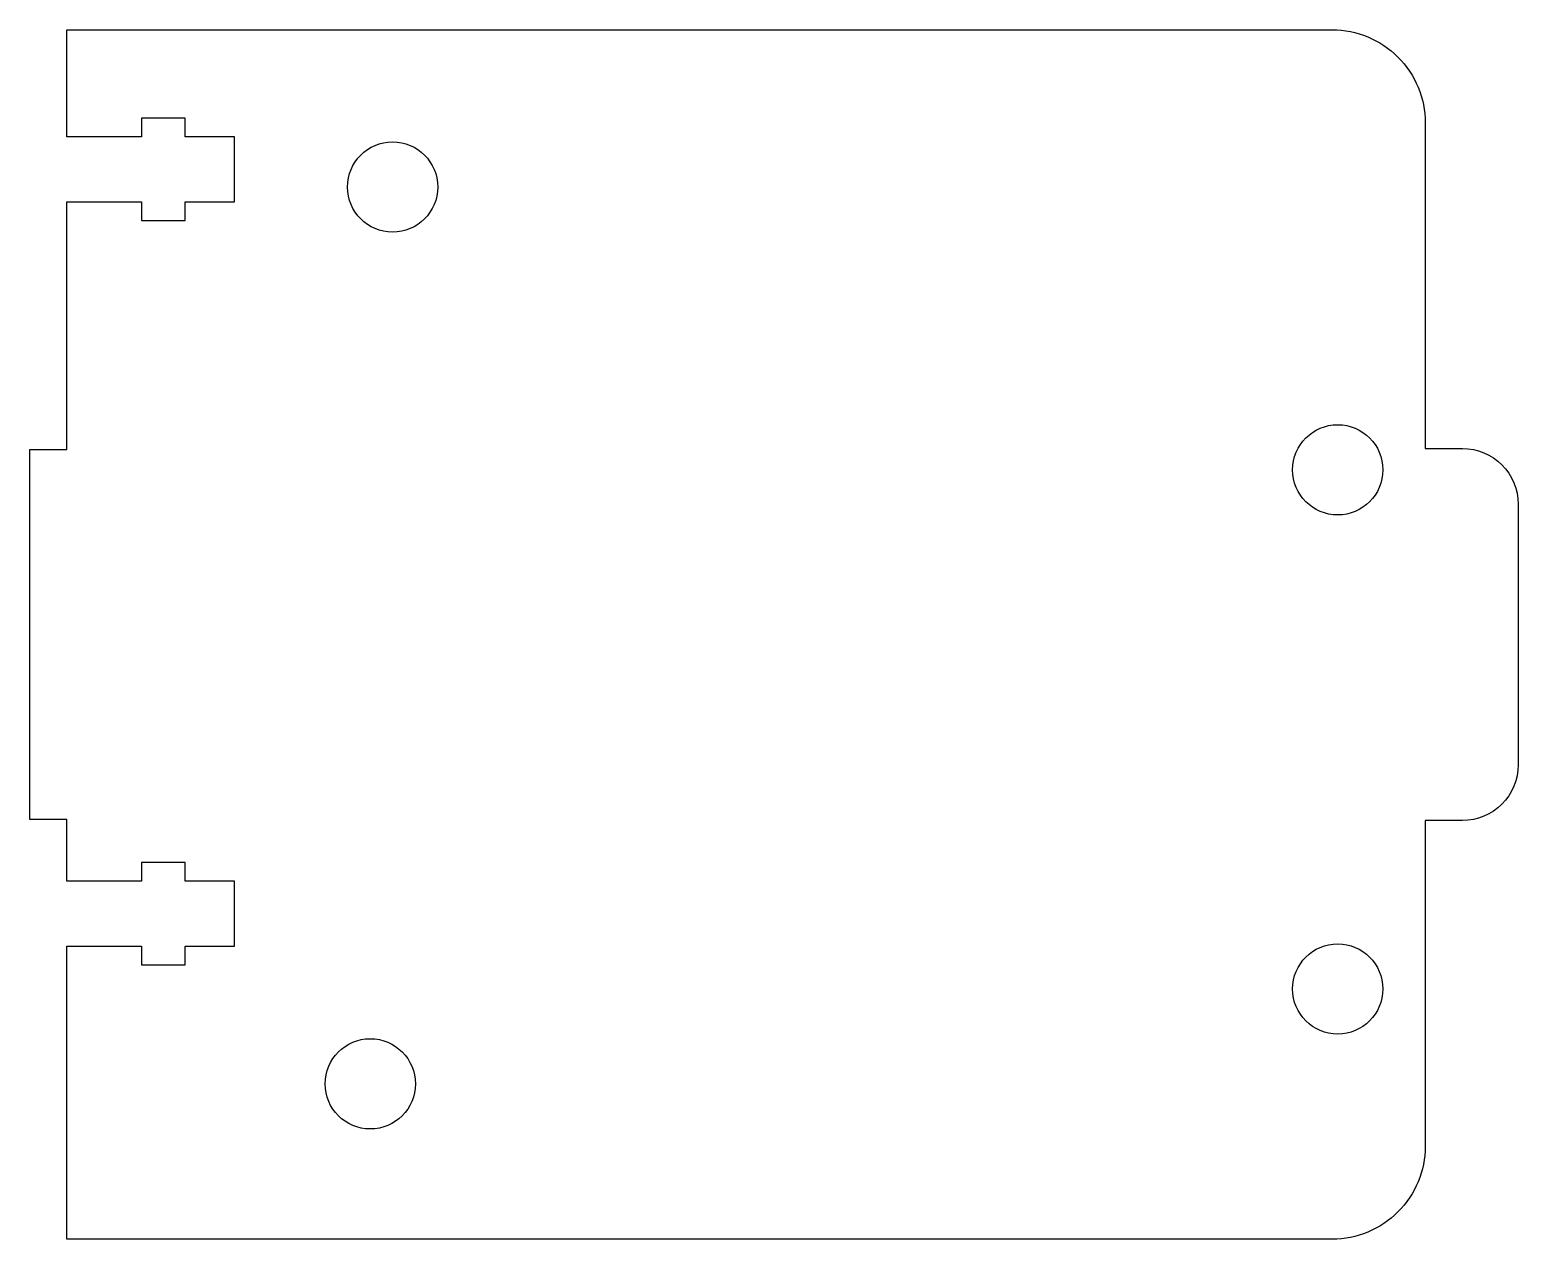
# Model space of a CAD drawing. Header units: millimetres. Extents: x -38.5 to 41.5, y -32.5 to 32.5.
import ezdxf

# ---------------------------------------------------------------- set-up
doc = ezdxf.new("R2010")
doc.units = ezdxf.units.MM
doc.layers.get('0').update_dxf_attribs({"linetype": 'CONTINUOUS'})

msp = doc.modelspace()

# ---------------------------------------------------------------- linework, layer by layer
msp.add_lwpolyline([(41.5, -7, -0.414214), (38.5, -10), (36.5, -10), (36.5, -27.5, -0.414214), (31.5, -32.5), (-36.5, -32.5), (-36.5, -16.75), (-32.5, -16.75), (-32.5, -17.75), (-30.15, -17.75), (-30.15, -16.75), (-27.5, -16.75), (-27.5, -13.25), (-30.15, -13.25), (-30.15, -12.25), (-32.5, -12.25), (-32.5, -13.25), (-36.5, -13.25), (-36.5, -9.95), (-38.5, -9.95), (-38.5, 9.95), (-36.5, 9.95), (-36.5, 23.25), (-32.5, 23.25), (-32.5, 22.25), (-30.15, 22.25), (-30.15, 23.25), (-27.5, 23.25), (-27.5, 26.75), (-30.15, 26.75), (-30.15, 27.75), (-32.5, 27.75), (-32.5, 26.75), (-36.5, 26.75), (-36.5, 32.5), (31.5, 32.5, -0.414214), (36.5, 27.5), (36.5, 10), (38.5, 10, -0.414214), (41.5, 7)], format="xyb", close=True)
for centre in [(-19, 24.05), (31.8, 8.85), (31.8, -19.05), (-20.2, -24.15)]:
    msp.add_circle(centre, 2.425)

doc.saveas('drawing.dxf')
